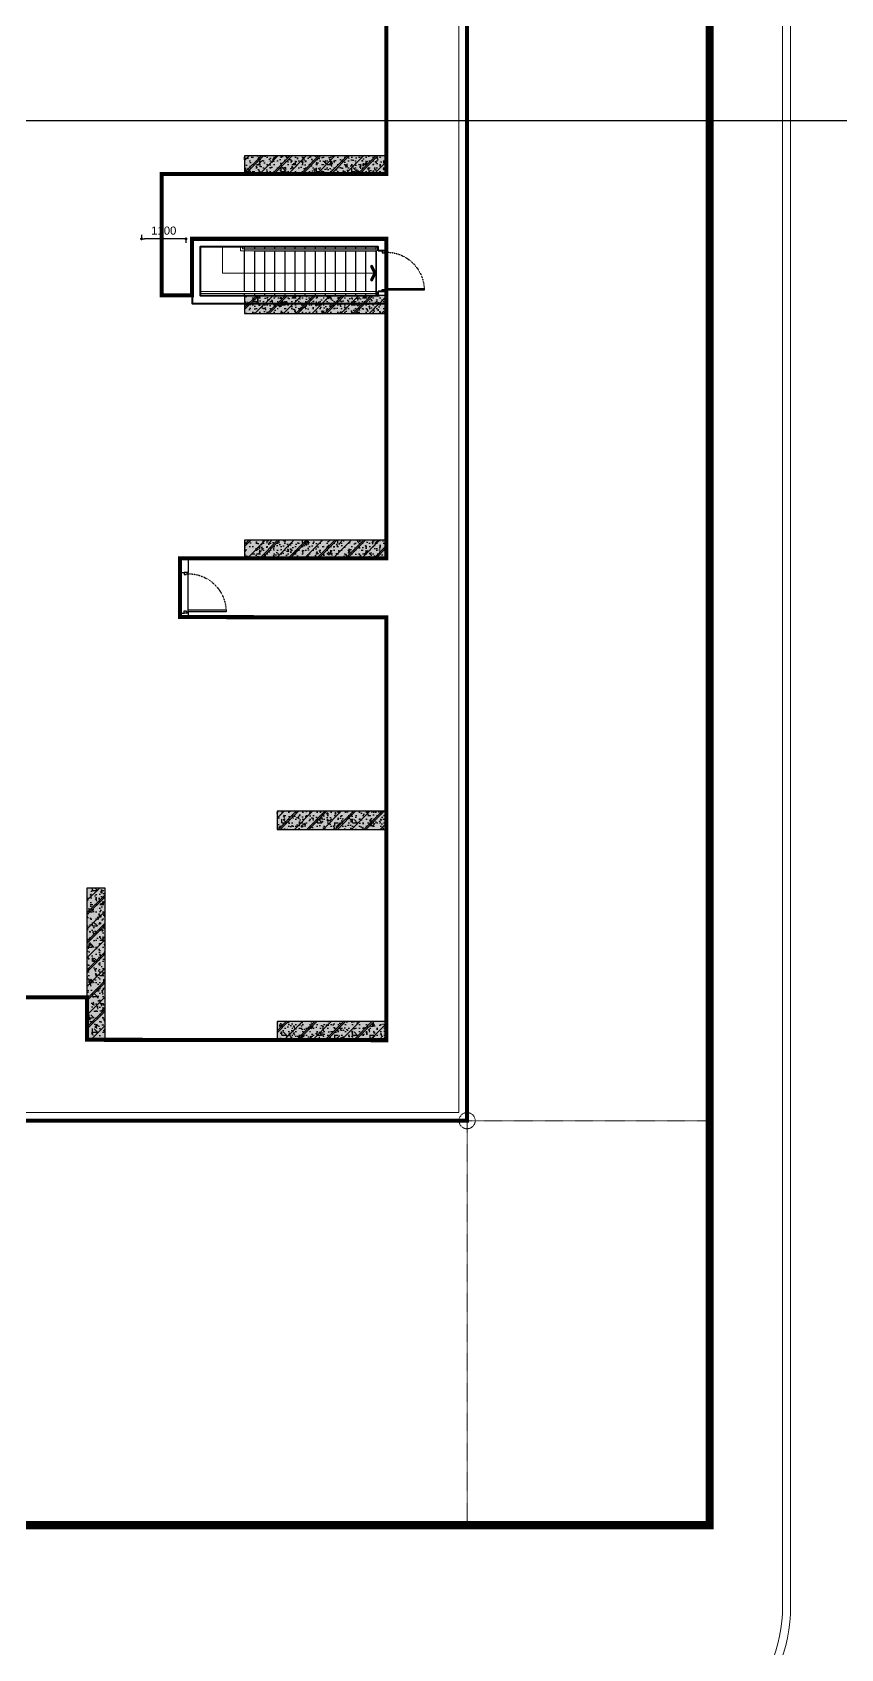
# Model space of a CAD drawing. Header units: millimetres. Extents: x 379264 to 1158416, y -283062 to 356890.
# Drawn here: x 977836 to 978236, y -9483 to -8684 of the extents above; entities that cross this region are included whole.
import ezdxf
from ezdxf.xclip import XClip

# ---------------------------------------------------------------- set-up
doc = ezdxf.new("R2010")
doc.units = ezdxf.units.MM
doc.header["$XCLIPFRAME"] = 0
for name, pattern in [('CENTER', [2, 1.25, -0.25, 0.25, -0.25]), ('keyplan TANG 1$0$mb tang 1 TWC$0$Hidden10.5', [1.5, 1, -0.5]), ('keyplan TANG 1$0$MB_Luoi truc$0$HTT Center', [13, 10, -1, 1, -1]), ('keyplan TANG 1$0$MB_Luoi truc$1$HTT Center', [13, 10, -1, 1, -1]), ('keyplan TANG 1$0$Ranh dat$0$HTT Divide', [18, 10, -2, 1, -2, 1, -2]), ('keyplan TANG 1$0$Ranh dat$0$HTT Hidden 21', [3, 2, -1])]:
    doc.linetypes.add(name, pattern=pattern)
for name, color, linetype in [('12PM. GRID', 8, 'CENTER'), ('BLOCK A - CHI TIET THANG 1$0$Dim 100', 1, 'Continuous'), ('BLOCK C - CHI TIET THANG 8$0$DnW', 20, 'Continuous'), ('keyplan TANG 1$0$mb tang 1 TWC$0$Door', 250, 'Continuous'), ('keyplan TANG 1$0$mb tang 1 TWC$0$Staircase', 250, 'Continuous'), ('keyplan TANG 1$0$mb tang 1 TWC$0$Staircase Direction', 250, 'Continuous'), ('keyplan TANG 1$0$mb tang 1 TWC$0$X-Ref', 250, 'Continuous'), ('keyplan TANG 1$0$MB_Cot tang 1$0$Concrete Hatch', 250, 'Continuous'), ('keyplan TANG 1$0$MB_Cot tang 1$0$Concrete Line', 250, 'Continuous'), ('keyplan TANG 1$0$MB_Cot tang 1$0$Concrete Solid', 250, 'Continuous')]:
    doc.layers.add(name, color=color, linetype=linetype)
for name, color, linetype, lineweight in [('keyplan TANG 1$0$Dim 100', 250, 'Continuous', 5), ('keyplan TANG 1$0$Hatch vat lieu', 250, 'Continuous', 5), ('keyplan TANG 1$0$mb tang 1 TWC$0$Net cat Tuong', 250, 'Continuous', 40), ('keyplan TANG 1$0$mb tang 1 TWC$0$Net Thay khac', 250, 'Continuous', 15), ('keyplan TANG 1$0$MB_Luoi truc$0$Luoi Truc', 250, 'keyplan TANG 1$0$MB_Luoi truc$0$HTT Center', 9), ('keyplan TANG 1$0$MB_Luoi truc$1$Luoi Truc', 250, 'keyplan TANG 1$0$MB_Luoi truc$1$HTT Center', 9), ('keyplan TANG 1$0$Net Thay khac', 250, 'Continuous', 15), ('keyplan TANG 1$0$Net thay Tuong', 250, 'Continuous', 20), ('keyplan TANG 1$0$Ranh dat$0$CGXD', 250, 'keyplan TANG 1$0$Ranh dat$0$HTT Hidden 21', 40), ('keyplan TANG 1$0$Ranh dat$0$Ranh dat', 250, 'keyplan TANG 1$0$Ranh dat$0$HTT Divide', 40)]:
    doc.layers.add(name, color=color, linetype=linetype, lineweight=lineweight)
doc.styles.add('[PMDC2013]STYLE', font='arial.ttf', dxfattribs={"width": 0.8})
doc.styles.add('keyplan TANG 1$0$Arial_C', font='arial.ttf')
doc.dimstyles.new('BLOCK A - CHI TIET THANG 1$0$Dim 50 (A1-A2)', dxfattribs={"dimscale": 50, "dimtxt": 2.5, "dimasz": 0.7, "dimexe": 1, "dimexo": 1, "dimgap": 1, "dimtad": 1, "dimdec": 0, "dimzin": 12, "dimdsep": 46, "dimtxsty": '[PMDC2013]STYLE', "dimblk": 'ARCHTICK', "dimcen": 0, "dimdle": 1, "dimclrd": 2, "dimclre": 2, "dimclrt": 4, "dimadec": 0, "dimazin": 0, "dimtfac": 1, "dimtdec": 0, "dimtix": 1, "dimtmove": 2, "dimatfit": 3, "dimldrblk": 'ARCHTICK', "dimfxl": 1, "dimtolj": 1, "dimtzin": 0, "dimarcsym": 0})
doc.dimstyles.new('keyplan TANG 1$0$Dim 100 (A1-A2)', dxfattribs={"dimscale": 100, "dimtxt": 2, "dimasz": 0.7, "dimexe": 0, "dimexo": 1, "dimgap": 1, "dimtad": 1, "dimdec": 0, "dimzin": 12, "dimdsep": 46, "dimtxsty": 'keyplan TANG 1$0$Arial_C', "dimblk": 'keyplan TANG 1$0$_Dot', "dimcen": 1, "dimclrd": 256, "dimclre": 256, "dimclrt": 3, "dimadec": 0, "dimazin": 0, "dimtfac": 1, "dimtdec": 0, "dimtix": 1, "dimtmove": 2, "dimatfit": 3, "dimldrblk": 'keyplan TANG 1$0$HTT Arrow 30', "dimfxl": 1, "dimtolj": 1, "dimtzin": 0, "dimarcsym": 0})

# ---------------------------------------------------------------- blocks, each defined once
blk = doc.blocks.new('keyplan TANG 1$0$_Dot')
at = {"color": 0, "linetype": 'ByBlock', "lineweight": -2}
blk.add_line((-0.5, 0), (-1, 0), dxfattribs=at)
at = {"color": 0, "linetype": 'ByBlock', "const_width": 0.5}
blk.add_lwpolyline([(-0.25, 0, 1), (0.25, 0, 1)], format="xyb", close=True, dxfattribs=at)
blk = doc.blocks.new('*D34')
at = {"layer": 'Defpoints', "color": 0, "transparency": 16777216}
for p in [(93500.00000071639, 19799.99999922374), (93500.00000071639, 19799.99999922374), (94600.00000023934, 19799.99999922398)]:
    blk.add_point(p, dxfattribs=at)
at = {"layer": 'keyplan TANG 1$0$Dim 100', "lineweight": -2, "transparency": 16777216}
for p, q in [((93500.00000071639, 19899.99999922374), (93500.00000071639, 19799.99999922374)), ((94530.00000023934, 19799.99999922374), (93570.00000071639, 19799.99999922374)), ((94600.00000023934, 19699.99999922398), (94600.00000023934, 19799.99999922374))]:
    blk.add_line(p, q, dxfattribs=at)
at = {"layer": 'keyplan TANG 1$0$Dim 100', "lineweight": -2, "transparency": 16777216, "xscale": 70, "yscale": 70, "zscale": 70, "rotation": 180}
blk.add_blockref('keyplan TANG 1$0$_Dot', (93500.00000071639, 19799.99999922374), dxfattribs=at)
at = {"layer": 'keyplan TANG 1$0$Dim 100', "lineweight": -2, "transparency": 16777216, "xscale": 70, "yscale": 70, "zscale": 70}
blk.add_blockref('keyplan TANG 1$0$_Dot', (94600.00000023934, 19799.99999922374), dxfattribs=at)
at = {"layer": 'keyplan TANG 1$0$Dim 100', "color": 3, "transparency": 16777216, "insert": (94050.00000047786, 20002.11459676808), "char_height": 200, "attachment_point": 5, "style": 'keyplan TANG 1$0$Arial_C'}
blk.add_mtext('\\A1;1100', dxfattribs=at)
blk = doc.blocks.new('keyplan TANG 1$0$HTT Arrow 30')
blk.add_hatch(color=256).paths.add_polyline_path([(-2.5, 0.3750000000000002), (-2.5, -0.3749999999999998), (0, 0)])
at = {"color": 0, "linetype": 'ByBlock', "lineweight": -2}
for p, q in [((0, 0), (-2.5, 0.3750000000000002)), ((-2.5, -0.3749999999999998), (-2.5, 0.3750000000000002)), ((0, 0), (-2.5, -0.3749999999999998))]:
    blk.add_line(p, q, dxfattribs=at)
blk = doc.blocks.new('keyplan TANG 1$0$mb tang 1 TWC$0$Arrow 60')
at = {"linetype": 'ByBlock', "lineweight": -2}
h = blk.add_hatch(color=0, dxfattribs=at)
h.paths.add_polyline_path([(1.875, 0.9375000000000001), (1.651393202249892, 1.384713595499924), (0, 0.5590169943748364), (-1.651393202250176, 1.384713595499924), (-1.875, 0.9375000000001494), (0, 0)], flags=17)
h.paths.add_polyline_path([(1.651393202249892, 1.384713595499925), (1.875, 0.9375), (0, 0), (-1.875, 0.9375000000001492), (-1.651393202250176, 1.384713595499925), (0, 0.5590169943748364)])
blk.add_hatch(color=0, dxfattribs=at).paths.add_polyline_path([(1.651393202249892, 1.384713595499925), (1.875, 0.9375), (0, 0), (-1.875, 0.9375000000001492), (-1.651393202250176, 1.384713595499925), (0, 0.5590169943748364)])
at = {"color": 0, "linetype": 'ByBlock', "lineweight": -2}
blk.add_lwpolyline([(1.651393202249892, 1.384713595499925), (1.875, 0.9375), (0, 0), (-1.875, 0.9375000000001492), (-1.651393202250176, 1.384713595499925), (0, 0.5590169943748364)], close=True, dxfattribs=at)
blk = doc.blocks.new('keyplan TANG 1$0$mb tang 1 TWC$0$A$C7AF10168')
at = {"layer": 'keyplan TANG 1$0$mb tang 1 TWC$0$Net Thay khac'}
for points in [[(-3500.000000161395, 50.0000030153351), (-3500.000000119937, 3.015335096279159e-06), (-4700.00000047381, 2.020275132963434e-06), (-4700.00000047381, 3450.00000503561)], [(-250.0000001199369, 50.0000030153351), (-4650.00000047381, 50.0000030153351), (-4650.00000047381, 3450.000005077072)], [(-250.0000001199369, 100.0000030153351), (-4600.00000047381, 100.0000030153351), (-4600.00000047381, 3450.000005118531)], [(-4050.000000119937, 3450.00000603067), (-4050.000000119937, 550.0000030153351), (-250.0000001199369, 550.0000030153351)], [(-3600.000000119937, 3450.00000594775), (-3600.000000119937, 1100.000003015335), (-250.0000001199369, 1100.000003015335)], [(-3550.000000119937, 3450.000005989208), (-3550.000000119937, 1150.000003015335), (-250.0000001199369, 1150.000003015335), (-250.0000001199369, 1200.000003015335), (-3500.000000119937, 1200.000003015335)], [(-3500.000002980727, 3450.00000603067), (-3500.000000202854, 100.0000030153351)], [(-250.0000001199369, 3.015335096279159e-06), (-4700.00000047381, 3.015335096279159e-06)]]:
    blk.add_lwpolyline(points, dxfattribs=at)
blk.add_lwpolyline([(-250.0000001199369, 0), (-4700.00000047381, 0), (-4700.0000033346, 3450.00000503561), (-3500.000000119937, 3450.00000603067), (-3500.000000119937, 1200.000003015335), (-250.0000001199369, 1200.000003015335)], close=True, dxfattribs=at)
at = {"layer": 'keyplan TANG 1$0$mb tang 1 TWC$0$Staircase'}
for p, q in [((-3500.000000119937, 3450.00000603067), (-4700.00000047381, 3450.00000503561)), ((-4650.00000047381, 3200.000005077072), (-4700.00000047381, 3200.00000503561)), ((-3600.000000119937, 3200.00000594775), (-4600.00000047381, 3200.000005118531)), ((-3500.000000119937, 3200.00000603067), (-3550.000000119937, 3200.000005989208)), ((-4650.00000047381, 2950.000005077072), (-4700.00000047381, 2950.00000503561)), ((-3600.000000119937, 2950.00000594775), (-4600.00000047381, 2950.000005118531)), ((-3500.000000119937, 2950.00000603067), (-3550.000000119937, 2950.000005989208)), ((-4650.00000047381, 2700.000005077072), (-4700.00000047381, 2700.00000503561)), ((-4650.00000047381, 2450.000005077072), (-4700.00000047381, 2450.00000503561)), ((-3600.000000119937, 2700.00000594775), (-4600.00000047381, 2700.000005118531)), ((-3600.000000119937, 2450.00000594775), (-4600.00000047381, 2450.000005118531)), ((-3500.000000119937, 2700.00000603067), (-3550.000000119937, 2700.000005989208)), ((-3500.000000119937, 2450.00000603067), (-3550.000000119937, 2450.000005989208)), ((-4650.00000047381, 2200.000005077072), (-4700.00000047381, 2200.00000503561)), ((-3600.000000119937, 2200.00000594775), (-4600.00000047381, 2200.000005118531)), ((-3500.000000119937, 2200.00000603067), (-3550.000000119937, 2200.000005989208)), ((-4650.00000047381, 1950.000005077072), (-4700.00000047381, 1950.00000503561)), ((-4650.00000047381, 1700.000005077072), (-4700.00000047381, 1700.00000503561)), ((-3600.000000119937, 1950.00000594775), (-4600.00000047381, 1950.000005118531)), ((-3600.000000119937, 1700.00000594775), (-4600.00000047381, 1700.000005118531)), ((-3500.000000119937, 1950.00000603067), (-3550.000000119937, 1950.000005989208)), ((-3500.000000119937, 1700.00000603067), (-3550.000000119937, 1700.000005989208)), ((-4650.00000047381, 1450.000005077072), (-4700.00000047381, 1450.00000503561)), ((-4650.00000047381, 1200.000005077072), (-4700.00000047381, 1200.00000503561)), ((-3600.000000119937, 1450.00000594775), (-4600.00000047381, 1450.000005118531)), ((-3600.000000119937, 1200.00000594775), (-4600.00000047381, 1200.000005118531)), ((-3500.000000119937, 1450.00000603067), (-3550.000000119937, 1450.000005989208)), ((-3500.000000119937, 1200.00000603067), (-3550.000000119937, 1200.000005989208)), ((-3500.000000119937, 1200.000003015335), (-250.0000001199369, 1200.000003015335)), ((-3500.000000119937, 1150.000003015335), (-3500.000000119937, 1200.000003015335)), ((-3250.000000119937, 1150.000003015335), (-3250.000000119937, 1200.000003015335)), ((-3000.000000119937, 1150.000003015335), (-3000.000000119937, 1200.000003015335)), ((-2750.000000119937, 1150.000003015335), (-2750.000000119937, 1200.000003015335)), ((-2500.000000119937, 1150.000003015335), (-2500.000000119937, 1200.000003015335)), ((-2250.000000119937, 1150.000003015335), (-2250.000000119937, 1200.000003015335)), ((-2000.000000119937, 1150.000003015335), (-2000.000000119937, 1200.000003015335)), ((-1750.000000119937, 1150.000003015335), (-1750.000000119937, 1200.000003015335)), ((-1500.000000119937, 1150.000003015335), (-1500.000000119937, 1200.000003015335)), ((-1250.000000119937, 1150.000003015335), (-1250.000000119937, 1200.000003015335)), ((-1000.000000119937, 1150.000003015335), (-1000.000000119937, 1200.000003015335)), ((-750.0000001199369, 1150.000003015335), (-750.0000001199369, 1200.000003015335)), ((-500.0000001199369, 1150.000003015335), (-500.0000001199369, 1200.000003015335)), ((-250.0000001199369, 1150.000003015335), (-250.0000001199369, 1200.000003015335)), ((-3500.000000119937, 1150.000003015335), (-250.0000001199369, 1150.000003015335)), ((-3500.000000119937, 100.0000030153351), (-3500.000000119937, 1100.000003015335)), ((-3250.000000119937, 100.0000030153351), (-3250.000000119937, 1100.000003015335)), ((-3000.000000119937, 100.0000030153351), (-3000.000000119937, 1100.000003015335)), ((-2750.000000119937, 100.0000030153351), (-2750.000000119937, 1100.000003015335)), ((-2500.000000119937, 100.0000030153351), (-2500.000000119937, 1100.000003015335)), ((-2250.000000119937, 100.0000030153351), (-2250.000000119937, 1100.000003015335)), ((-2000.000000119937, 100.0000030153351), (-2000.000000119937, 1100.000003015335)), ((-1750.000000119937, 100.0000030153351), (-1750.000000119937, 1100.000003015335)), ((-1500.000000119937, 100.0000030153351), (-1500.000000119937, 1100.000003015335)), ((-1250.000000119937, 100.0000030153351), (-1250.000000119937, 1100.000003015335)), ((-1000.000000119937, 100.0000030153351), (-1000.000000119937, 1100.000003015335)), ((-750.0000001199369, 100.0000030153351), (-750.0000001199369, 1100.000003015335)), ((-500.0000001199369, 100.0000030153351), (-500.0000001199369, 1100.000003015335)), ((-250.0000001199369, 3.015335096279159e-06), (-250.0000001199369, 1100.000003015335)), ((-3500.000000119937, 3.015335096279159e-06), (-3500.000000119937, 50.0000030153351)), ((-3500.000000119937, 1.975044142454863e-06), (-250.0000001199369, 9.950599633157253e-07)), ((-3250.000000119937, 3.015335096279159e-06), (-3250.000000119937, 50.0000030153351)), ((-3000.000000119937, 3.015335096279159e-06), (-3000.000000119937, 50.0000030153351)), ((-2750.000000119937, 3.015335096279159e-06), (-2750.000000119937, 50.0000030153351)), ((-2500.000000119937, 3.015335096279159e-06), (-2500.000000119937, 50.0000030153351)), ((-2250.000000119937, 3.015335096279159e-06), (-2250.000000119937, 50.0000030153351)), ((-2000.000000119937, 3.015335096279159e-06), (-2000.000000119937, 50.0000030153351)), ((-1750.000000119937, 3.015335096279159e-06), (-1750.000000119937, 50.0000030153351)), ((-1500.000000119937, 3.015335096279159e-06), (-1500.000000119937, 50.0000030153351)), ((-1250.000000119937, 3.015335096279159e-06), (-1250.000000119937, 50.0000030153351)), ((-1000.000000119937, 3.015335096279159e-06), (-1000.000000119937, 50.0000030153351)), ((-750.0000001199369, 3.015335096279159e-06), (-750.0000001199369, 50.0000030153351)), ((-500.0000001199369, 3.015335096279159e-06), (-500.0000001199369, 50.0000030153351))]:
    blk.add_line(p, q, dxfattribs=at)
blk.add_lwpolyline([(-3250.000000119937, 100.0000030153351), (-3250.000000119937, 1100.000003015335), (-250.0000001199369, 1100.000003015335), (-250.0000001199369, 3.015335096279159e-06), (-3250.000000119937, 3.015335096279159e-06), (-3250.000000119937, 50.0000030153351)], dxfattribs=at)
at = {"layer": 'keyplan TANG 1$0$mb tang 1 TWC$0$Staircase Direction', "xscale": -100, "yscale": 100, "zscale": 100, "rotation": 90}
blk.add_blockref('keyplan TANG 1$0$mb tang 1 TWC$0$Arrow 60', (-250.0000001199369, 550.0000030153351), dxfattribs=at)
blk = doc.blocks.new('keyplan TANG 1$0$mb tang 1 TWC$0$Door 1000-1')
at = {"color": 0, "linetype": 'ByBlock'}
blk.add_lwpolyline([(30, 100), (75, 100), (75, 1040.000000000015), (30, 1040.000000000015)], close=True, dxfattribs=at)
for points in [[(50, 55), (30, 55), (30, 100), (0, 100), (0, 0), (50, 0), (50, 55)], [(950.0000000000146, 55), (970.0000000000146, 55), (970.0000000000146, 100), (1000.000000000015, 100), (1000.000000000015, 0), (950.0000000000146, 0), (950.0000000000146, 55)]]:
    blk.add_lwpolyline(points, dxfattribs=at)
at = {"color": 0, "linetype": 'keyplan TANG 1$0$mb tang 1 TWC$0$Hidden10.5'}
blk.add_arc((30, 100), 940.0000000000146, 0, 90, dxfattribs=at)
blk = doc.blocks.new('*U1422')
at = {"layer": 'keyplan TANG 1$0$mb tang 1 TWC$0$Door'}
blk.add_blockref('keyplan TANG 1$0$mb tang 1 TWC$0$Door 1000-1', (0, 0), dxfattribs=at)
blk = doc.blocks.new('*U1423')
at = {"layer": 'keyplan TANG 1$0$mb tang 1 TWC$0$Door', "xscale": -1, "rotation": 180}
blk.add_blockref('keyplan TANG 1$0$mb tang 1 TWC$0$Door 1000-1', (0, 110), dxfattribs=at)
blk = doc.blocks.new('*U1379')
at = {"layer": 'keyplan TANG 1$0$MB_Cot tang 1$0$Concrete Hatch'}
h = blk.add_hatch(dxfattribs=at)
h.set_pattern_fill('CONCRETE', color=256, scale=50, style=0, pattern_type=2)
h.set_pattern_definition([(45, (-200, -1100), (-176.7766952966369, 176.7766952966369), []), (45, (-200, -1050), (-353.5533905932737, 353.5533905932738), []), (49.99999999999999, (-200, -1100), (358.6300913003767, -31.37606749129755), [37.5, -412.5]), (355, (-200, -1100), (-69.3756668065, 376.0960668500059), [30, -330]), (100.4514, (-170.11416, -1102.614669999999), (289.2546908570108, 344.7197710304768), [31.870095, -350.571056]), (46.18420000000001, (-200, -999.9999999999995), (533.6205243128222, -82.75950716450905), [56.25, -618.75]), (96.6356, (-155.5316275, -1006.8966535), (467.3313527743517, 487.0589354502209), [47.805144, -525.8565]), (351.1842, (-200, -999.9999999999995), (467.3309725668136, 487.0593004626623), [45, -495]), (21, (-150, -1025), (298.4535260592309, -201.3094453326694), [37.5, -412.5]), (326.0000000000001, (-150, -1025), (121.6576659607909, 362.5750225234265), [30, -330]), (71.4514, (-125.1288835, -1041.775803), (420.111314290745, 161.2652483549762), [31.870095, -350.571056]), (37.50000000000001, (-200, -1100), (6.079927658645334, 166.4469269156558), [0, -326, 0, -335, 0, -331.25]), (7.499999999999999, (-200, -1100), (131.5347687210743, 197.2058559411801), [0, -191, 0, -318.5, 0, -126.25]), (327.5, (-311.5, -1100), (266.9112180862045, -11.2774358671899), [0, -125, 0, -390, 0, -517.5]), (317.5, (-361.5, -1100), (291.5930846711931, 50.05249116615882), [0, -162.5, 0, -259, 0, -367.5]), (0, (-25, -924.9999999999995), (0, 875), [87.5, -787.5]), (0, (237.5, -749.9999999999995), (0, 875), [87.5, -787.5]), (0, (62.5, -399.9999999999995), (0, 875), [87.5, -350, 87.5, -350]), (90, (-25, -924.9999999999995), (-875, 5.35782974626967e-14), [87.5, -787.5]), (90, (62.5, -399.9999999999995), (-875, 5.35782974626967e-14), [87.5, -787.5]), (90, (325, -749.9999999999995), (-875, 5.35782974626967e-14), [87.5, -787.5]), (90, (500, -487.4999999999995), (-875, 5.35782974626967e-14), [87.5, -787.5]), (135, (62.5, -924.9999999999995), (-875.016357447105, 8.881784197001252e-14), [123.76, -1113.7]), (135, (150, -399.9999999999995), (-875.016357447105, 8.881784197001252e-14), [123.76, -1113.7]), (45, (237.5, -749.9999999999995), (8.881784197001252e-14, 875.016357447105), [123.76, -247.485, 123.76, -742.455]), (0, (-375, -1100), (87.5, 87.5), [-175, 0])])
h.paths.add_polyline_path([(-300, 1350), (-300, -2400), (150, -2400), (150, 1350)])
at = {"layer": 'keyplan TANG 1$0$MB_Cot tang 1$0$Concrete Solid'}
blk.add_hatch(color=256, dxfattribs=at).paths.add_polyline_path([(-300, 1350), (-300, -2400), (150, -2400), (150, 1350)])
at = {"layer": 'keyplan TANG 1$0$MB_Cot tang 1$0$Concrete Line'}
blk.add_lwpolyline([(-300, 1350), (-300, -2400), (150, -2400), (150, 1350)], close=True, dxfattribs=at)
blk = doc.blocks.new('*U1394')
at = {"layer": 'keyplan TANG 1$0$MB_Cot tang 1$0$Concrete Hatch'}
h = blk.add_hatch(dxfattribs=at)
h.set_pattern_fill('CONCRETE', color=256, scale=50, style=0, pattern_type=2)
h.set_pattern_definition([(45, (1050, -299.9999999999999), (-176.7766952966369, 176.7766952966369), []), (45, (1050, -249.9999999999999), (-353.5533905932737, 353.5533905932738), []), (49.99999999999999, (1050, -299.9999999999999), (358.6300913003767, -31.37606749129755), [37.5, -412.5]), (355, (1050, -299.9999999999999), (-69.3756668065, 376.0960668500059), [30, -330]), (100.4514, (1079.88584, -302.6146699999999), (289.2546908570108, 344.7197710304768), [31.870095, -350.571056]), (46.18420000000001, (1050, -199.9999999999999), (533.6205243128222, -82.75950716450905), [56.25, -618.75]), (96.6356, (1094.4683725, -206.8966534999999), (467.3313527743517, 487.0589354502209), [47.805144, -525.8565]), (351.1842, (1050, -199.9999999999999), (467.3309725668136, 487.0593004626623), [45, -495]), (21, (1100, -224.9999999999999), (298.4535260592309, -201.3094453326694), [37.5, -412.5]), (326.0000000000001, (1100, -224.9999999999999), (121.6576659607909, 362.5750225234265), [30, -330]), (71.4514, (1124.8711165, -241.7758029999999), (420.111314290745, 161.2652483549762), [31.870095, -350.571056]), (37.50000000000001, (1050, -299.9999999999999), (6.079927658645334, 166.4469269156558), [0, -326, 0, -335, 0, -331.25]), (7.499999999999999, (1050, -299.9999999999999), (131.5347687210743, 197.2058559411801), [0, -191, 0, -318.5, 0, -126.25]), (327.5, (938.5000000000002, -299.9999999999999), (266.9112180862045, -11.2774358671899), [0, -125, 0, -390, 0, -517.5]), (317.5, (888.5000000000002, -299.9999999999999), (291.5930846711931, 50.05249116615882), [0, -162.5, 0, -259, 0, -367.5]), (0, (1225, -124.9999999999999), (0, 875), [87.5, -787.5]), (0, (1487.5, 50.00000000000011), (0, 875), [87.5, -787.5]), (0, (1312.5, 400.0000000000001), (0, 875), [87.5, -350, 87.5, -350]), (90, (1225, -124.9999999999999), (-875, 5.35782974626967e-14), [87.5, -787.5]), (90, (1312.5, 400.0000000000001), (-875, 5.35782974626967e-14), [87.5, -787.5]), (90, (1575, 50.00000000000011), (-875, 5.35782974626967e-14), [87.5, -787.5]), (90, (1750, 312.5000000000001), (-875, 5.35782974626967e-14), [87.5, -787.5]), (135, (1312.5, -124.9999999999999), (-875.016357447105, 8.881784197001252e-14), [123.76, -1113.7]), (135, (1400, 400.0000000000001), (-875.016357447105, 8.881784197001252e-14), [123.76, -1113.7]), (45, (1487.5, 50.00000000000011), (8.881784197001252e-14, 875.016357447105), [123.76, -247.485, 123.76, -742.455]), (0, (875.0000000000002, -299.9999999999999), (87.5, 87.5), [-175, 0])])
h.paths.add_polyline_path([(-1200, 100), (-1200, -349.9999999999999), (2300, -350), (2300, 100)])
at = {"layer": 'keyplan TANG 1$0$MB_Cot tang 1$0$Concrete Solid'}
blk.add_hatch(color=256, dxfattribs=at).paths.add_polyline_path([(-1200, 100), (-1200, -349.9999999999999), (2300, -350), (2300, 100)])
at = {"layer": 'keyplan TANG 1$0$MB_Cot tang 1$0$Concrete Line'}
blk.add_lwpolyline([(-1200, 100), (-1200, -349.9999999999999), (2300, -350), (2300, 100)], close=True, dxfattribs=at)
blk = doc.blocks.new('*U1395')
at = {"layer": 'keyplan TANG 1$0$MB_Cot tang 1$0$Concrete Hatch'}
h = blk.add_hatch(dxfattribs=at)
h.set_pattern_fill('CONCRETE', color=256, scale=50, style=0, pattern_type=2)
h.set_pattern_definition([(45, (1050, -99.99999999999986), (-176.7766952966369, 176.7766952966369), []), (45, (1050, -49.99999999999986), (-353.5533905932737, 353.5533905932738), []), (49.99999999999999, (1050, -99.99999999999986), (358.6300913003767, -31.37606749129755), [37.5, -412.5]), (355, (1050, -99.99999999999986), (-69.3756668065, 376.0960668500059), [30, -330]), (100.4514, (1079.88584, -102.6146699999998), (289.2546908570108, 344.7197710304768), [31.870095, -350.571056]), (46.18420000000001, (1050, 1.4210854715202e-13), (533.6205243128222, -82.75950716450905), [56.25, -618.75]), (96.6356, (1094.4683725, -6.896653499999871), (467.3313527743517, 487.0589354502209), [47.805144, -525.8565]), (351.1842, (1050, 1.4210854715202e-13), (467.3309725668136, 487.0593004626623), [45, -495]), (21, (1100, -24.99999999999986), (298.4535260592309, -201.3094453326694), [37.5, -412.5]), (326.0000000000001, (1100, -24.99999999999986), (121.6576659607909, 362.5750225234265), [30, -330]), (71.4514, (1124.8711165, -41.77580299999985), (420.111314290745, 161.2652483549762), [31.870095, -350.571056]), (37.50000000000001, (1050, -99.99999999999986), (6.079927658645334, 166.4469269156558), [0, -326, 0, -335, 0, -331.25]), (7.499999999999999, (1050, -99.99999999999986), (131.5347687210743, 197.2058559411801), [0, -191, 0, -318.5, 0, -126.25]), (327.5, (938.5000000000002, -99.99999999999986), (266.9112180862045, -11.2774358671899), [0, -125, 0, -390, 0, -517.5]), (317.5, (888.5000000000002, -99.99999999999986), (291.5930846711931, 50.05249116615882), [0, -162.5, 0, -259, 0, -367.5]), (0, (1225, 75.00000000000014), (0, 875), [87.5, -787.5]), (0, (1487.5, 250.0000000000001), (0, 875), [87.5, -787.5]), (0, (1312.5, 600.0000000000001), (0, 875), [87.5, -350, 87.5, -350]), (90, (1225, 75.00000000000014), (-875, 5.35782974626967e-14), [87.5, -787.5]), (90, (1312.5, 600.0000000000001), (-875, 5.35782974626967e-14), [87.5, -787.5]), (90, (1575, 250.0000000000001), (-875, 5.35782974626967e-14), [87.5, -787.5]), (90, (1750, 512.5000000000001), (-875, 5.35782974626967e-14), [87.5, -787.5]), (135, (1312.5, 75.00000000000014), (-875.016357447105, 8.881784197001252e-14), [123.76, -1113.7]), (135, (1400, 600.0000000000001), (-875.016357447105, 8.881784197001252e-14), [123.76, -1113.7]), (45, (1487.5, 250.0000000000001), (8.881784197001252e-14, 875.016357447105), [123.76, -247.485, 123.76, -742.455]), (0, (875.0000000000002, -99.99999999999986), (87.5, 87.5), [-175, 0])])
h.paths.add_polyline_path([(-1200, 200), (-1200, -249.9999999999999), (2300, -250), (2300, 200)])
at = {"layer": 'keyplan TANG 1$0$MB_Cot tang 1$0$Concrete Solid'}
blk.add_hatch(color=256, dxfattribs=at).paths.add_polyline_path([(-1200, 200), (-1200, -249.9999999999999), (2300, -250), (2300, 200)])
at = {"layer": 'keyplan TANG 1$0$MB_Cot tang 1$0$Concrete Line'}
blk.add_lwpolyline([(-1200, 200), (-1200, -249.9999999999999), (2300, -250), (2300, 200)], close=True, dxfattribs=at)
blk = doc.blocks.new('*U1400')
at = {"layer": 'keyplan TANG 1$0$MB_Cot tang 1$0$Concrete Hatch'}
h = blk.add_hatch(dxfattribs=at)
h.set_pattern_fill('CONCRETE', color=256, scale=50, style=0, pattern_type=2)
h.set_pattern_definition([(45, (1850, -299.9999999998835), (-176.7766952966369, 176.7766952966369), []), (45, (1850, -249.9999999998835), (-353.5533905932737, 353.5533905932738), []), (49.99999999999999, (1850, -299.9999999998835), (358.6300913003767, -31.37606749129755), [37.5, -412.5]), (355, (1850, -299.9999999998835), (-69.3756668065, 376.0960668500059), [30, -330]), (100.4514, (1879.88584, -302.6146699998835), (289.2546908570108, 344.7197710304768), [31.870095, -350.571056]), (46.18420000000001, (1850, -199.9999999998835), (533.6205243128222, -82.75950716450905), [56.25, -618.75]), (96.6356, (1894.4683725, -206.8966534998835), (467.3313527743517, 487.0589354502209), [47.805144, -525.8565]), (351.1842, (1850, -199.9999999998835), (467.3309725668136, 487.0593004626623), [45, -495]), (21, (1900, -224.9999999998835), (298.4535260592309, -201.3094453326694), [37.5, -412.5]), (326.0000000000001, (1900, -224.9999999998835), (121.6576659607909, 362.5750225234265), [30, -330]), (71.4514, (1924.8711165, -241.7758029998835), (420.111314290745, 161.2652483549762), [31.870095, -350.571056]), (37.50000000000001, (1850, -299.9999999998835), (6.079927658645334, 166.4469269156558), [0, -326, 0, -335, 0, -331.25]), (7.499999999999999, (1850, -299.9999999998835), (131.5347687210743, 197.2058559411801), [0, -191, 0, -318.5, 0, -126.25]), (327.5, (1738.5, -299.9999999998835), (266.9112180862045, -11.2774358671899), [0, -125, 0, -390, 0, -517.5]), (317.5, (1688.5, -299.9999999998835), (291.5930846711931, 50.05249116615882), [0, -162.5, 0, -259, 0, -367.5]), (0, (2025, -124.9999999998835), (0, 875), [87.5, -787.5]), (0, (2287.5, 50.00000000011653), (0, 875), [87.5, -787.5]), (0, (2112.5, 400.0000000001165), (0, 875), [87.5, -350, 87.5, -350]), (90, (2025, -124.9999999998835), (-875, 5.35782974626967e-14), [87.5, -787.5]), (90, (2112.5, 400.0000000001165), (-875, 5.35782974626967e-14), [87.5, -787.5]), (90, (2375, 50.00000000011653), (-875, 5.35782974626967e-14), [87.5, -787.5]), (90, (2550, 312.5000000001165), (-875, 5.35782974626967e-14), [87.5, -787.5]), (135, (2112.5, -124.9999999998835), (-875.016357447105, 8.881784197001252e-14), [123.76, -1113.7]), (135, (2200, 400.0000000001165), (-875.016357447105, 8.881784197001252e-14), [123.76, -1113.7]), (45, (2287.5, 50.00000000011653), (8.881784197001252e-14, 875.016357447105), [123.76, -247.485, 123.76, -742.455]), (0, (1675, -299.9999999998835), (87.5, 87.5), [-175, 0])])
h.paths.add_polyline_path([(-400, 100.0000000001164), (-400, -349.9999999999999), (2300, -350), (2300, 100.0000000001164)])
at = {"layer": 'keyplan TANG 1$0$MB_Cot tang 1$0$Concrete Solid'}
blk.add_hatch(color=256, dxfattribs=at).paths.add_polyline_path([(-400, 100.0000000001164), (-400, -349.9999999999999), (2300, -350), (2300, 100.0000000001164)])
at = {"layer": 'keyplan TANG 1$0$MB_Cot tang 1$0$Concrete Line'}
blk.add_lwpolyline([(-400, 100.0000000001164), (-400, -349.9999999999999), (2300, -350), (2300, 100.0000000001164)], close=True, dxfattribs=at)
blk = doc.blocks.new('_ArchTick')
at = {"color": 0, "linetype": 'ByBlock', "const_width": 0.15}
blk.add_lwpolyline([(-0.5, -0.5), (0.5, 0.5)], dxfattribs=at)
blk = doc.blocks.new('keyplan TANG 1')
at = {"layer": 'keyplan TANG 1$0$mb tang 1 TWC$0$Door'}
blk.add_line((99550.00000023932, 19500.00000124428), (99550.00000023935, 18500.00000124428), dxfattribs=at)
at = {"layer": 'keyplan TANG 1$0$mb tang 1 TWC$0$Net cat Tuong'}
for p, q in [((99550.00000023932, 19500.00000124428), (99350.00000023932, 19500.00000124428)), ((99550.00000023935, 18500.00000124428), (99350.00000023935, 18500.00000124428))]:
    blk.add_line(p, q, dxfattribs=at)
for points in [[(99550.00000023932, 19500.00000124428), (99550.00000023932, 19800.00000124428), (94749.99999952571, 19800.00000124428), (94749.99999952574, 18200.00000124428), (99550.00000023935, 18200.00000124428), (99550.00000023935, 18500.00000124428)], [(99350.00000023932, 19500.00000124428), (99350.00000023932, 19600.00000124428), (94949.99999952571, 19600.00000124428), (94949.99999952574, 18400.00000124428), (99350.00000023935, 18400.00000124428), (99350.00000023935, 18500.00000124428)]]:
    blk.add_lwpolyline(points, dxfattribs=at)
at = {"layer": 'keyplan TANG 1$0$MB_Luoi truc$0$Luoi Truc', "color": 1}
blk.add_circle((101550.0000002376, -1999.999999880674), 200, dxfattribs=at)
at = {"layer": 'keyplan TANG 1$0$MB_Luoi truc$1$Luoi Truc'}
for p, q in [((101550.0000001195, -11999.99999987916), (101550.0000001195, 163996.8385842984)), ((107550.0000007179, -2000.000000000116), (-120717.0351057016, -2000.000000000116))]:
    blk.add_line(p, q, dxfattribs=at)
at = {"layer": 'keyplan TANG 1$0$MB_Luoi truc$1$Luoi Truc', "color": 1}
blk.add_circle((101550.0000002376, -1999.999999880674), 200, dxfattribs=at)
at = {"layer": 'keyplan TANG 1$0$Net thay Tuong'}
blk.add_line((101550.0000001195, 50315.80818002566), (101550.0000001195, -1999.999137968523), dxfattribs=at)
at = {"layer": 'keyplan TANG 1$0$mb tang 1 TWC$0$Door', "xscale": -1, "rotation": 270}
blk.add_blockref('*U1422', (99450.00000023935, 18500.00000124428), dxfattribs=at)
at = {"layer": 'keyplan TANG 1$0$mb tang 1 TWC$0$Staircase'}
ref = blk.add_blockref('keyplan TANG 1$0$mb tang 1 TWC$0$A$C7AF10168', (99550.00000059322, 18399.999999224), dxfattribs=at)
XClip(ref).set_block_clipping_path([(-4600.000001067485, 0), (-200.00000035390258, 1200.0000020202788)])
at = {"layer": 'keyplan TANG 1$0$MB_Cot tang 1$0$Concrete Line'}
for name, p in [('*U1394', (97249.99999999953, 21749.99999999942)), ('*U1395', (97249.99999999953, 18199.99999999942)), ('*U1394', (97249.99999999953, 12249.99999999942)), ('*U1400', (97249.99999999953, 5549.999999999418)), ('*U1379', (92450, 2399.999999999418)), ('*U1400', (97249.99999999953, 349.9999999994179))]:
    blk.add_blockref(name, p, dxfattribs=at)
at = {"layer": 'keyplan TANG 1$0$Dim 100'}
dim = blk.add_linear_dim(base=(93500.00000071639, 19799.99999922374), p1=(94600.00000023934, 19799.99999922398), p2=(93500.00000071639, 19799.99999922374), dimstyle='keyplan TANG 1$0$Dim 100 (A1-A2)', dxfattribs=at)
dim.commit()
dim.dimension.update_dxf_attribs({"geometry": '*D34', "text_midpoint": (94050.00000047786, 20002.11459676808)})
blk.add_wipeout([(94451.54539558978, 11900.000001460568), (99649.1009101203, 11900.000001460568), (99649.1009101203, 10450.00000651774), (94451.54539558978, 10450.00000651774)]).dxf.layer = 'keyplan TANG 1$0$mb tang 1 TWC$0$X-Ref'
at = {"color": 7, "const_width": 100}
blk.add_lwpolyline([(59000, -0.0001458784709029715), (71800.00033951392, -0.0001458784709029715), (71800.00025155763, 5549.999855395316), (74800.00007964279, 5549.999902939265), (74800.00007964279, 4750.000005206275), (73400.00016417798, 4750.000005206275), (73400.00016417798, 5.206282366998494e-06), (81300.00016745443, -3.48791218129918e-10), (81299.99999826393, 1049.999997078725), (92150, 1049.999996138156), (92150.00000251237, -5.816218617837876e-10), (99550.00000251236, -7.458613254129887e-06), (99550.00000011947, 10450.00000651774), (94451.54539558978, 10449.99999905948), (94449.99999592203, 11899.99999922374), (99549.99999999953, 11900.00000146057), (99549.99999999953, 19800.00000124428), (94749.99999952571, 19800.00000124419), (94749.99999952571, 18399.999999224), (93999.9999993194, 18399.999999224), (94000.0000005932, 21399.99999947521), (99550.0000005932, 21399.99999947521), (99550.00000059321, 27899.99999933054)], dxfattribs=at)
at = {"layer": 'keyplan TANG 1$0$Hatch vat lieu'}
blk.add_lwpolyline([(31332.63970432585, 66149.99999996134, 0.4142135623741486), (29532.65148822679, 64349.98821613107), (29532.70405080349, 56320.99201630855, 0.1989101837500562), (31231.47711003157, 52219.81826545038), (35712.55403423718, 47738.72471202427, -0.1989309245369467), (37528.48383966649, 43354.21659927729), (37527.55933140022, 30734.44341806596, -0.1988939355389073), (35711.61114506421, 26350.82533238595), (31231.74668462484, 21870.98181234725, 0.1989146761968202), (29532.95643035488, 17769.71492596742), (29533.16441393636, -14000.0248770566, 0.4142116449216847), (33333.16441386087, -17799.99999999689), (105549.8483799274, -17799.99999988393, 0.4142148965818616), (109349.8483798821, -13999.98268984523), (109349.5903824269, 42637.13910042669, 0.1989117909172796), (107650.8001280504, 46738.34159603139), (103168.861177274, 51220.25959671056, -0.1988939355264564), (101352.912990938, 55603.87768203064), (101351.9884827284, 67603.43737283116, -0.1989309245650988), (103167.9182883246, 71987.94624309614)], format="xyb", dxfattribs=at)
at = {"layer": 'keyplan TANG 1$0$mb tang 1 TWC$0$Door'}
for p, q in [((94451.54539558978, 11900.00000146058), (94551.54539558978, 11900.00000146058)), ((94451.54539558978, 11900.00000146058), (94451.54539558978, 11549.99999999991)), ((94651.54539558978, 11900.00000146058), (94551.54539558978, 11900.00000146058)), ((94651.54539558978, 11900.00000146058), (94651.54539558978, 11549.99999999991)), ((94451.54539558978, 11549.99999999991), (94551.54539558978, 11549.99999999991)), ((94651.54539558978, 11549.99999999991), (94551.54539558978, 11549.99999999991)), ((94651.54539558978, 10549.99999999988), (94651.54539558978, 11549.99999999991)), ((94451.54539558978, 10549.99999999988), (94551.54539558978, 10549.99999999988)), ((94451.54539558978, 10549.99999999988), (94451.54539558978, 10449.99999999988)), ((94451.54539558978, 10449.99999999988), (94551.54539558978, 10449.99999999988)), ((94651.54539558978, 10549.99999999988), (94551.54539558978, 10549.99999999988)), ((94651.54539558978, 10449.99999999988), (94551.54539558978, 10449.99999999988)), ((94651.54539558978, 10549.99999999988), (94651.54539558978, 10449.99999999988))]:
    blk.add_line(p, q, dxfattribs=at)
at = {"layer": 'keyplan TANG 1$0$Net Thay khac'}
blk.add_lwpolyline([(31332.6383950078, 66349.99999995704, 0.414213562374147), (29332.65148823107, 64349.98690681231), (29332.70405080778, 56320.99070698979, 0.1989101837500564), (31090.05549138854, 52078.39717161926), (35571.13241559416, 47597.30361819317, -0.1989309245369468), (37328.48384020317, 43354.23125101866), (37327.5593319369, 30734.45806980733, -0.1988939355389075), (35570.19011935366, 26492.24701914925), (31090.32565891429, 22012.40349911054, 0.1989146761968205), (29332.95643035916, 17769.71361664866), (29333.16441394064, -14000.02618637535, 0.4142116449216846), (33333.16441386118, -17999.99999999689), (105549.8483799277, -17999.99999988393, 0.4142148965818614), (109549.84837988, -13999.98177879059), (109549.5903824248, 42637.14001148095, 0.1989117909172796), (107792.2211537596, 46879.76328279599), (103310.2822029845, 51361.68128347385, -0.1988939355264565), (101552.9129904014, 55603.89233378263), (101551.9884821348, 67603.45278186665, -0.1989309245650994), (103309.3399069564, 71846.52514925382)], format="xyb", dxfattribs=at)
at = {"layer": 'keyplan TANG 1$0$Net thay Tuong'}
for points in [[(101350.0000001195, -1799.999142951099), (101350.0000001195, 50233.18213957513), (99353.15980981669, 52237.42481985956), (99352.73490429576, 57849.99999999988), (98364.4302535425, 57850.21248321631)], [(39327.31659284432, 27420.93541650497), (31332.94558347393, 19426.60177489225), (31333.15132069588, -12000), (107549.8392693331, -11999.99999988079), (107550.7486715703, 44292.81412201957), (101550.8408655398, 50314.96419743157)], [(101550.0000001195, -1999.999137968523), (32350.00000000003, -2000.000861937966), (32350.00000000003, 20443.65143744295)], [(101350.0000001195, -1799.999142951099), (32550.00000000003, -1800.00085695539), (32550.00000000003, 20643.65050259122)]]:
    blk.add_lwpolyline(points, dxfattribs=at)
at = {"layer": 'keyplan TANG 1$0$Ranh dat$0$CGXD', "ltscale": 0.1, "const_width": 99.99999999999987}
blk.add_lwpolyline([(-120672.6085753441, -1999.999999165535), (101549.9999992847, -1999.999999403954), (101552.6037964821, 159996.8385541439), (-8354.52076458931, 159998.1233597398), (-8358.646733760834, 83058.68978583813)], dxfattribs=at)
at = {"layer": 'keyplan TANG 1$0$Ranh dat$0$Ranh dat', "ltscale": 0.1, "const_width": 199.9999999999999}
blk.add_lwpolyline([(107552.6680879593, 163996.7684141397), (107549.8392677307, -11999.99999952316), (-120672.6085753441, -11999.99999928474), (-121036.9114780426, 70001.20354908705), (-12359.34739804268, 69993.09698444605), (-12354.30626320839, 163998.1701167822), (107552.6680879593, 163996.7684141397)], close=True, dxfattribs=at)
at = {"layer": 'keyplan TANG 1$0$mb tang 1 TWC$0$Door', "rotation": 90}
blk.add_blockref('*U1423', (94661.54539558978, 10549.9999999999), dxfattribs=at)
blk = doc.blocks.new('A$C5D7476B2')
at = {"layer": 'BLOCK C - CHI TIET THANG 8$0$DnW', "xscale": 0.02, "yscale": 0.02, "zscale": 0.02}
blk.add_blockref('keyplan TANG 1', (49.24443971097935, 531.181198584658), dxfattribs=at)
at = {"layer": 'BLOCK A - CHI TIET THANG 1$0$Dim 100'}
blk.add_leader([(1525.670171795995, 625.148307939904), (1739.340962090879, 985.6684950026684), (3562.447678279714, 985.6684950026684)], dimstyle='BLOCK A - CHI TIET THANG 1$0$Dim 50 (A1-A2)', override={"dimasz": 1, "dimtad": 0}, dxfattribs=at)

msp = doc.modelspace()

# ---------------------------------------------------------------- block references
at = {"layer": '12PM. GRID'}
msp.add_blockref('A$C5D7476B2', (975971.190989225, -9712.983996011124), dxfattribs=at)

doc.saveas('drawing.dxf')
